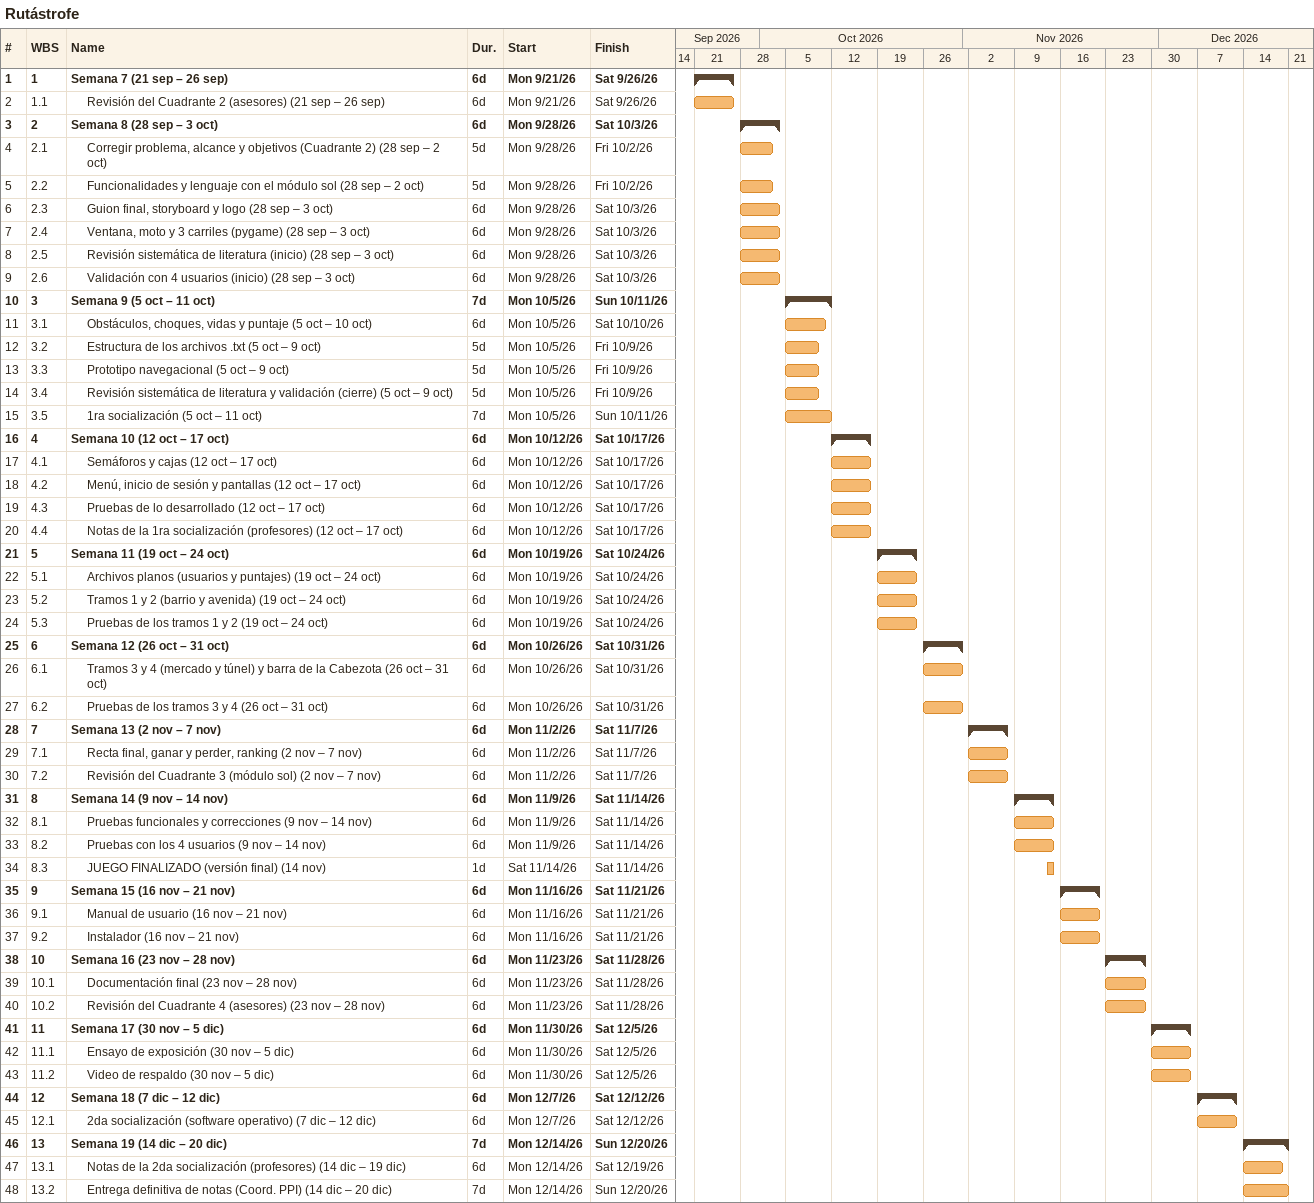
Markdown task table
Rutástrofe

| ID | WBS | Task | Duration | Start | Finish |
|---|---|---|---|---|---|
| 1 | 1 | **Semana 7 (21 sep – 26 sep)** | 6d | 2026-09-21 | 2026-09-26 |
| 2 | 1.1 | Revisión del Cuadrante 2 (asesores) (21 sep – 26 sep) | 6d | 2026-09-21 | 2026-09-26 |
| 3 | 2 | **Semana 8 (28 sep – 3 oct)** | 6d | 2026-09-28 | 2026-10-03 |
| 4 | 2.1 | Corregir problema, alcance y objetivos (Cuadrante 2) (28 sep – 2 oct) | 5d | 2026-09-28 | 2026-10-02 |
| 5 | 2.2 | Funcionalidades y lenguaje con el módulo sol (28 sep – 2 oct) | 5d | 2026-09-28 | 2026-10-02 |
| 6 | 2.3 | Guion final, storyboard y logo (28 sep – 3 oct) | 6d | 2026-09-28 | 2026-10-03 |
| 7 | 2.4 | Ventana, moto y 3 carriles (pygame) (28 sep – 3 oct) | 6d | 2026-09-28 | 2026-10-03 |
| 8 | 2.5 | Revisión sistemática de literatura (inicio) (28 sep – 3 oct) | 6d | 2026-09-28 | 2026-10-03 |
| 9 | 2.6 | Validación con 4 usuarios (inicio) (28 sep – 3 oct) | 6d | 2026-09-28 | 2026-10-03 |
| 10 | 3 | **Semana 9 (5 oct – 11 oct)** | 7d | 2026-10-05 | 2026-10-11 |
| 11 | 3.1 | Obstáculos, choques, vidas y puntaje (5 oct – 10 oct) | 6d | 2026-10-05 | 2026-10-10 |
| 12 | 3.2 | Estructura de los archivos .txt (5 oct – 9 oct) | 5d | 2026-10-05 | 2026-10-09 |
| 13 | 3.3 | Prototipo navegacional (5 oct – 9 oct) | 5d | 2026-10-05 | 2026-10-09 |
| 14 | 3.4 | Revisión sistemática de literatura y validación (cierre) (5 oct – 9 oct) | 5d | 2026-10-05 | 2026-10-09 |
| 15 | 3.5 | 1ra socialización (5 oct – 11 oct) | 7d | 2026-10-05 | 2026-10-11 |
| 16 | 4 | **Semana 10 (12 oct – 17 oct)** | 6d | 2026-10-12 | 2026-10-17 |
| 17 | 4.1 | Semáforos y cajas (12 oct – 17 oct) | 6d | 2026-10-12 | 2026-10-17 |
| 18 | 4.2 | Menú, inicio de sesión y pantallas (12 oct – 17 oct) | 6d | 2026-10-12 | 2026-10-17 |
| 19 | 4.3 | Pruebas de lo desarrollado (12 oct – 17 oct) | 6d | 2026-10-12 | 2026-10-17 |
| 20 | 4.4 | Notas de la 1ra socialización (profesores) (12 oct – 17 oct) | 6d | 2026-10-12 | 2026-10-17 |
| 21 | 5 | **Semana 11 (19 oct – 24 oct)** | 6d | 2026-10-19 | 2026-10-24 |
| 22 | 5.1 | Archivos planos (usuarios y puntajes) (19 oct – 24 oct) | 6d | 2026-10-19 | 2026-10-24 |
| 23 | 5.2 | Tramos 1 y 2 (barrio y avenida) (19 oct – 24 oct) | 6d | 2026-10-19 | 2026-10-24 |
| 24 | 5.3 | Pruebas de los tramos 1 y 2 (19 oct – 24 oct) | 6d | 2026-10-19 | 2026-10-24 |
| 25 | 6 | **Semana 12 (26 oct – 31 oct)** | 6d | 2026-10-26 | 2026-10-31 |
| 26 | 6.1 | Tramos 3 y 4 (mercado y túnel) y barra de la Cabezota (26 oct – 31 oct) | 6d | 2026-10-26 | 2026-10-31 |
| 27 | 6.2 | Pruebas de los tramos 3 y 4 (26 oct – 31 oct) | 6d | 2026-10-26 | 2026-10-31 |
| 28 | 7 | **Semana 13 (2 nov – 7 nov)** | 6d | 2026-11-02 | 2026-11-07 |
| 29 | 7.1 | Recta final, ganar y perder, ranking (2 nov – 7 nov) | 6d | 2026-11-02 | 2026-11-07 |
| 30 | 7.2 | Revisión del Cuadrante 3 (módulo sol) (2 nov – 7 nov) | 6d | 2026-11-02 | 2026-11-07 |
| 31 | 8 | **Semana 14 (9 nov – 14 nov)** | 6d | 2026-11-09 | 2026-11-14 |
| 32 | 8.1 | Pruebas funcionales y correcciones (9 nov – 14 nov) | 6d | 2026-11-09 | 2026-11-14 |
| 33 | 8.2 | Pruebas con los 4 usuarios (9 nov – 14 nov) | 6d | 2026-11-09 | 2026-11-14 |
| 34 | 8.3 | JUEGO FINALIZADO (versión final) (14 nov) | 1d | 2026-11-14 | 2026-11-14 |
| 35 | 9 | **Semana 15 (16 nov – 21 nov)** | 6d | 2026-11-16 | 2026-11-21 |
| 36 | 9.1 | Manual de usuario (16 nov – 21 nov) | 6d | 2026-11-16 | 2026-11-21 |
| 37 | 9.2 | Instalador (16 nov – 21 nov) | 6d | 2026-11-16 | 2026-11-21 |
| 38 | 10 | **Semana 16 (23 nov – 28 nov)** | 6d | 2026-11-23 | 2026-11-28 |
| 39 | 10.1 | Documentación final (23 nov – 28 nov) | 6d | 2026-11-23 | 2026-11-28 |
| 40 | 10.2 | Revisión del Cuadrante 4 (asesores) (23 nov – 28 nov) | 6d | 2026-11-23 | 2026-11-28 |
| 41 | 11 | **Semana 17 (30 nov – 5 dic)** | 6d | 2026-11-30 | 2026-12-05 |
| 42 | 11.1 | Ensayo de exposición (30 nov – 5 dic) | 6d | 2026-11-30 | 2026-12-05 |
| 43 | 11.2 | Video de respaldo (30 nov – 5 dic) | 6d | 2026-11-30 | 2026-12-05 |
| 44 | 12 | **Semana 18 (7 dic – 12 dic)** | 6d | 2026-12-07 | 2026-12-12 |
| 45 | 12.1 | 2da socialización (software operativo) (7 dic – 12 dic) | 6d | 2026-12-07 | 2026-12-12 |
| 46 | 13 | **Semana 19 (14 dic – 20 dic)** | 7d | 2026-12-14 | 2026-12-20 |
| 47 | 13.1 | Notas de la 2da socialización (profesores) (14 dic – 19 dic) | 6d | 2026-12-14 | 2026-12-19 |
| 48 | 13.2 | Entrega definitiva de notas (Coord. PPI) (14 dic – 20 dic) | 7d | 2026-12-14 | 2026-12-20 |
